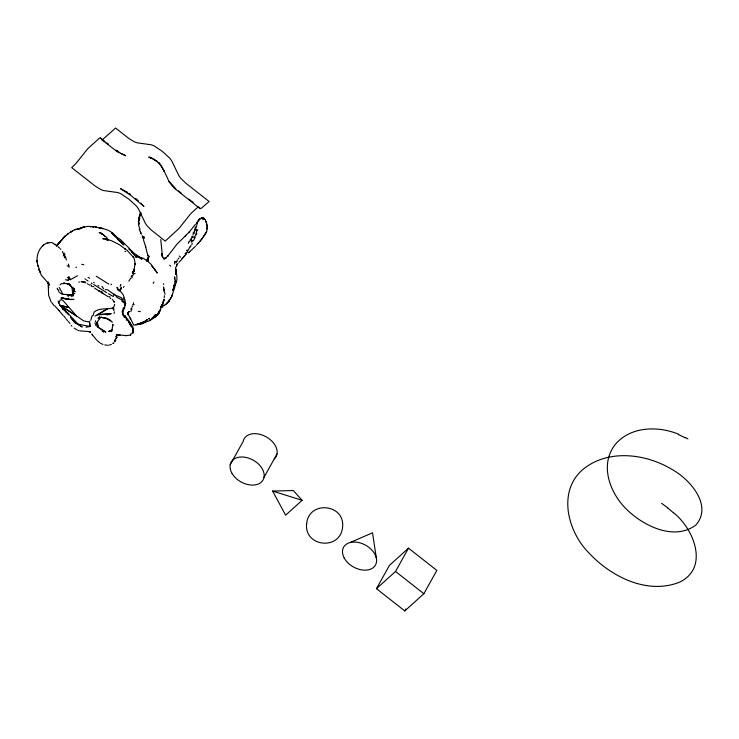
<?xml version="1.0" encoding="UTF-8"?>
<svg xmlns="http://www.w3.org/2000/svg" width="739" height="739" viewBox="0 0 739 739"><rect width="100%" height="100%" fill="white"/><g stroke="black" fill="none" stroke-linecap="round" stroke-linejoin="round"><path stroke-width="1.11" d="M122.434 311.867L123.127 315.174L124.438 317.243L126.655 318.176L127.33 320.486L129.14 321.41L129.713 322.518M115.746 339.062L116.559 337.39L116.577 334.591M135.154 264.054C135.265 266.548 134.849 257.264 132.955 256.498L133.436 257.366L127.09 250.373L119.33 244.646L111.848 240.868L106.333 239.131M132.872 326.989L133.002 330.121M123.866 300.884L124.522 303.858L125.621 303.489L124.789 302.159L125.621 303.489L124.106 308.505M144.114 238.614L144.142 236.905L143.846 237.321L142.461 236.249M164.243 297.845L164.418 295.711M174.459 288.275C173.776 290.242 175.864 284.626 174.875 283.564L175.254 279.989L174.681 276.82L174.386 279.009M60.727 249.449L60.746 248.904M133.916 269.301L133.694 271.462L135.145 263.647L135.006 264.682M138.692 222.476L138.729 221.672M174.016 286.677L174.053 284.792L173.859 287.665L172.75 290.362L175.374 283.804L174.663 285.208M193.378 240.794L195.198 237.284M127.33 320.486L128.577 320.31L128.632 322.555L130.276 323.627L129.972 324.523L133.269 328.837L132.401 332.513L133.251 332.744L133.075 331.109L133.251 332.744L132.133 333.261M126.655 318.176L126.526 319.95L126.055 317.188L124.752 315.433L123.921 315.701M139.338 224.102L138.369 221.58L139.098 217.46M200.426 218.966L199.364 218.901L203.013 217.756L205.377 219.973M189.47 241.865L190.671 238.946L191.364 240.544M188.454 243.353L188.621 241.801M68.939 276.931L69.364 278.621L68.847 277.744L67.655 277.568L68.939 276.931L68.136 280.201L70.103 278.427L70.14 279.859L77.456 275.73M206.698 231.39L204.537 234.485M206.754 231.289L207.225 225.423L206.153 221.386M191.493 238.965L191.974 236.221M124.041 302.214L122.295 301.651L122.064 298.399L121.372 297.669L114.637 294.861L107.469 289.716L105.28 289.67M122.295 301.651L122.572 299.674L122.886 301.494M173.887 287.351L174.035 286.344M194.089 233.552L195.382 226.938M128.023 313.271L127.893 314.648L128.863 311.581L127.976 312.874L129.103 311.415L127.533 312.966M193.008 234.817L193.498 232.129M124.438 317.243L124.752 315.433M123.127 315.174L123.33 314.038M195.927 228.286L198.061 220.518L199.558 218.855M200.934 239.963L205.442 233.986M175.041 281.744L175.245 280.746M164.012 299.498L162.1 306.851M132.992 332.448L133.048 329.686L132.641 330.25L133.353 330.453M174.219 288.884L171.808 296.293L168.889 301.392L164.899 305.004L160.825 306.5M138.95 217.497L140.299 213.663M163.347 301.346L163.55 300.367L163.143 302.602L164.187 299.544M192.279 243.242L191.891 244.618M64.238 253.034L63.6 255.426L64.699 255.195L64.958 254.105M163.356 301.623L163.892 299.748M72.32 295.443L74.002 289.42L72.653 287.647L74.436 291.36L75.378 291.489M114.028 313.456L114.49 311.84M122.674 313.428L123.856 309.308M111.866 330.693L111.561 331.728L110.868 330.924L108.735 331.589L112.106 329.936L112.734 324.31L113.455 325.142M130.849 311.59L131.893 308.939M68.08 296.81L68.459 295.508L71.36 295.508L74.925 293.106M98.13 318.648L98.453 317.558M123.413 307.673L122.111 312.098M90.768 320.347L92.052 315.978L93.197 315.313L94.167 312.024C99.359 307.627 106.508 309.65 112.587 308.034L113.917 310.306L113.52 308.061L114.628 304.339M95.294 321.761L95.58 320.763M160.169 310.195L157.25 315.322L154.691 316.892L156.927 315.525L158.183 313.798L155.402 316.634C159.347 314.084 151.144 320.338 149.398 320.329M159.356 311.304L159.966 310.112M176.861 263.943L176.686 265.393M73.798 290.325L73.429 288.284L74.343 288.515M125.713 335.626L130.637 335.1L131.182 333.409M78.971 282.483L79.193 281.781M99.118 318.481L99.312 317.89M118.028 289.614L119.348 291.074M189.849 246.789L187.013 252.72L185.212 253.486L186.145 253.976L186.681 252.886L185.212 253.486M73.743 293.873L73.096 296.071L71.868 287.018L68.866 284.072L67.046 283.813L69.725 284.413L70.371 285.55M112.799 343.58L112.993 343.025M190.56 246.9L190.856 245.283M203.816 218.144L203.031 219.668M113.243 296.588L114.222 294.002M117.27 335.044L115.931 336.31L116.559 337.39M176.658 265.68L177.942 263.564M192.583 237.653L193.128 236.286M132.142 326.934L132.614 325.779M118.924 290.695L120.226 290.307L121.427 287.674L120.586 288.238M173.018 289.753L173.369 288.884M162.174 306.565L162.432 305.928L161.758 307.295M132.9 273.19L134.045 270.566L132.798 272.746L133.953 270.89L133.269 272.294M198.569 221.22L199.438 219.659M100.384 317.521L99.58 316.994L100.384 317.521L101.511 316.966M116.42 338.102L116.882 337.058L116.18 336.679M128.632 322.555L129.14 321.41M124.651 308.172L124.909 307.618M147.588 260.645L148.151 257.819L147.994 260.063L147.024 261.403L148.012 260.082L148.197 258.53L147.246 261.089L148.059 259.62L147.966 257.227M116.254 338.416L116.882 337.058M153.185 283.379L153.989 281.901M206.375 222.033L206.144 222.513L205.534 221.118M206.985 228.591L207.354 227.861M121.427 287.674L120.226 290.307M124.522 303.858L125.344 305.466L124.836 304.958L125.621 303.489M114.665 340.633L115.358 339.312M141.223 213.469L139.523 216.924L139.717 218.836M230.198 464.757L243.177 441.442A18.272 12.48 29.1 0 1 266.216 436.86A18.272 12.48 29.1 0 1 274.252 458.854M264.008 477.329L276.977 454.014M376.456 588.687L389.435 565.381L408.501 548.162L436.841 570.416L423.872 593.722L404.806 610.941L376.456 588.687L395.522 571.469L408.501 548.162M404.806 610.941L405.887 609.001M177.397 260.045L176.436 261.708L174.598 261.532L176.806 261.846L174.598 261.532M174.635 263.962L174.737 262.474M197.821 229.598L196.214 232.055M205.793 233.33L206.218 232.6M176.575 266.095L175.651 267.416L175.956 270.483L175.734 269.245C176.584 274.705 178.635 281.624 174.127 286.03L175.097 284.838L174.127 286.03M170.654 298.464L171.43 297.133M132.918 272.442L134.064 270.197L132.318 273.227M58.557 303.008L60.256 300.136L61.355 299.563L62.981 300.422L76.607 316.089L59.85 305.17L58.159 301.087M132.798 272.746L133.122 272.211M157.703 313.539L158.026 312.994M64.478 257.828L64.884 257.144M158.174 314.13L157.25 315.322L158.82 313.059L157.98 314.324M161.924 306.99L162.386 306.223L161.471 307.442M202.08 238.891L202.92 237.57M158.405 312.505L158.737 311.969M160.455 308.93L161.305 307.6M128.845 281.143L130.627 278.307L132.244 277.624M159.615 311.156L159.966 310.639L159.079 311.784M147.883 261.301L148.243 260.775M160.686 307.489L162.765 303.341L160.788 306.879M123.358 287.416L124.078 286.344M195.715 234.06L196.648 232.702M196.851 233.69L193.904 237.653M195.484 224.24L188.944 232.406L189.655 231.64L176.889 244.276L167.725 256.174L168.344 255.371L165.287 258.447L166.081 257.837L163.79 259.056L165.518 258.456L163.421 258.031L162.035 255.463L161.702 253.634L162.469 257.052L160.779 239.51M201.682 239.39L199.438 241.57M131.985 276.645L134.036 273.578L135.126 273.365M197.747 243.824L196.177 245.366M131.172 276.552L132.105 275.287M100.135 318.103L97.031 322.213L96.033 325.742L94.98 322.832M186.45 250.78L187.161 249.856M64.062 256.609L64.487 256.045M184.824 255.426L181.526 259.241M181.545 259.629L178.875 262.327M159.144 311.488L160.742 309.659M186.145 253.976L181.914 259.103M56.986 245.505L64.136 237.191M131.791 307.248L132.687 306.149M159.781 310.851L160.354 310.149M56.423 246.226L57.818 244.554L56.82 245.736M58.769 243.307L59.776 242.115M59.369 242.614L62.445 239.094L59.951 241.893M184.768 236.582L185.858 235.325M139.634 214.975L140.872 212.232M200.315 241.108L197.95 243.177M63.905 237.376L64.598 236.748L62.833 238.494L63.258 238.023M156.4 315.932L157.01 315.257L155.984 316.384M138.369 221.58L139.468 220.398L138.535 220.518L138.729 218.781M63.711 237.579L68.154 233.653L67.369 234.198M159.587 311.045L160.215 310.389M139.523 215.243L140.345 214.393M188.63 252.978L189.72 251.851M138.793 220.065L139.338 219.511M203.41 236.378L204.564 235.27M178.016 259.01L178.986 258.077M302.122 500.303L285.614 515.212L272.608 491.065L293.272 490.539L302.122 500.303L272.608 491.065M195.382 246.355L188.944 252.415M152.724 317.668L155.55 314.703L150.035 320.606L142.064 323.276L145.648 321.779M60.007 284.792L61.3 283.73L66.15 283.48L68.866 284.072L71.12 286.279M151.661 318.481L152.188 318.075M198.375 243.14L198.874 242.752M67.914 233.82L74.306 229.912L83.923 226.993L88.181 226.365L93.798 226.855L92.116 226.697M71.452 231.538L70.667 232.092L72.21 230.993M130.618 309.096L131.718 308.311M145.223 322.232L141.749 323.978L136.937 324.458L141.121 323.479L134.055 325.142M97.243 315.091L107.571 308.773L95.017 316.116M149.574 320.052L150.146 319.691M113.446 343.247L114.111 342.868M108.735 331.589L112.106 329.936M70.316 295.776L72.542 294.741L62.104 294.279L59.683 292.672M350.11 542.528L372.53 532.791L376.317 557.89M86.02 327.174L90.038 326.509L89.474 321.4L88.394 321.844L83.83 320.957L77.419 316.625M111.404 344.374L109.492 345.048M80.874 228.406L81.539 228.148L76.865 229.358L80.874 228.406L79.877 228.748M75.821 267.49L76.533 267.222M47.333 242.882L51.887 242.503L56.866 245.653M203.28 235.713L204.029 235.473M119.644 289.494L120.827 289.143M48.358 242.604C38.871 245.246 34.844 257.606 38.169 266.28L38.003 265.587L41.208 275.074L48.691 283.684L48.007 282.631L49.171 285.393L48.395 282.363L48.543 283.055M63.48 282.991L64.533 282.714M106.896 314.934L108.956 314.408M135.994 324.892L138.054 324.375M134.193 304.56L132.798 304.902L133.602 303.729L133.362 302.722M138.285 311.341L140.327 311.655M107.497 345.344L108.457 345.15M124.891 251.62L125.695 251.463M85.567 282.797L81.114 281.642L83.913 281.633M102.204 314.565L98.342 314.629L111.053 313.761L98.342 314.629M71.951 299.544L71.009 299.415L73.9 299.415L70.113 299.498L60.94 298.057L63.702 298.464M61.817 298.187L64.598 298.38L62.778 298.113M65.365 279.804L68.136 280.201M67.073 265.883L68.847 265.818L69.06 267.306M103.793 238.706L102.823 238.725L105.474 238.836M96.227 226.984L95.257 227.002L102.767 228.665L98.73 227.529C104.458 228.924 110.878 230.171 114.563 235.325L111.783 232.905L117.252 237.866L115.09 235.344M129.972 324.523L131.607 324.227L130.775 325.058L131.311 326.499M65.826 294.602L72.542 294.741M104.744 344.956L106.573 345.058M112.587 308.034L113.52 308.061M103.589 238.715L104.91 238.863M61.854 298.187L62.787 298.223M67.489 295.471L68.459 295.508M127.228 319.276L127.967 319.313M121.085 335.09L116.448 334.869M118.009 335.026L120.106 335.21M96.052 226.984L92.874 226.771M87.599 331.46L80.108 330.86M67.332 298.879L64.644 298.602L70.066 299.378M69.161 299.36L70.113 299.498M121.917 335.192L126.748 335.645M78.279 330.481L79.175 330.647M81.641 264.313L83.83 264.774M66.436 298.852L67.351 299.092M59.85 305.17L68.588 307.461L60.709 305.503L63.314 309.724L60.709 305.503L76.607 316.089M102.342 317.391L103.22 317.622M102.943 344.448L100.439 343.164M99.756 227.871L100.79 228.194M64.016 254.983L65.762 257.394L66.371 260.1M88.514 331.552L90.278 332.227M77.401 330.084L74.159 328.125M77.346 323.996L90.038 326.509L89.474 321.4M84.8 281.864L85.65 282.196M121.87 299.812L116.836 297.42L115.58 295.203M105.926 318.232L106.785 318.564M678.67 434.283C657.571 425.368 628.492 426.403 613.887 446.264C599.098 467.704 611.578 496.386 629.314 511.887C646.255 527.156 675.067 540.468 695.824 525.106C712.839 505.762 690.457 479.962 673.044 470.041C646.44 453.607 608.021 448.462 582.572 469.736C557.372 491.749 567.718 531.443 588.632 552.615C610.599 576.448 646.68 594.849 679.002 582.415C709.837 568.346 693.81 528.477 673.469 512.709M107.173 239.464L108.005 239.824M116.605 237.247L120.143 239.288L129.805 248.923L132.392 252.359L130.6 250.466M108.716 284.062L96.255 276.229M76.505 323.571L74.861 322.638L70.639 317.391L74.861 322.638L82.223 326.989L78.205 324.329L60.709 305.503L66.334 312.44M108.337 293.688L112.439 296.053M90.592 284.792L91.433 285.226M110.074 320.172L105.003 317.77L102.194 317.567L107.58 318.878L110.878 320.708M107.617 318.999L112.448 322.195M84.883 278.834L85.687 279.25M88.061 277.347L89.678 278.27M685.478 437.534L687.926 438.938M104.956 141.389L100.061 137.925A10.475 1.737 -51.9 0 0 99.211 138.359L88.246 148.262A10.475 1.737 -51.9 0 0 86.666 150.026L76.542 162.774A10.475 1.737 -51.9 0 1 74.953 164.529L71.701 167.661L95.1 185.997L100.643 189.443A17.985 12.785 47.9 0 0 103.746 190.588L117.593 192.528A17.985 12.785 47.9 0 1 120.697 193.673L128.854 199.133L136.281 205.913A17.985 12.785 47.9 0 1 138.387 208.851L145.315 223.224A17.985 12.785 47.9 0 0 147.412 226.162L151.624 230.337L165.24 241.099L178.238 229.164A10.475 1.737 -51.9 0 0 179.826 227.4L189.941 214.661A10.475 1.737 -51.9 0 1 191.53 212.897L197.618 207.4A10.475 1.737 -51.9 0 1 198.468 206.957M100.633 137.99L102.121 139.671A10.475 1.737 -51.9 0 0 102.97 139.228L115.543 128.059L129.214 138.72L134.101 141.676A17.985 12.785 47.9 0 0 137.195 142.821L151.052 144.761A17.985 12.785 47.9 0 1 154.146 145.906L162.303 151.366L169.739 158.146A17.985 12.785 47.9 0 1 171.836 161.084L178.764 175.457A17.985 12.785 47.9 0 0 180.87 178.395L185.711 183.106L209.082 201.488L201.377 208.259A10.475 1.737 -51.9 0 1 200.528 208.703L199.225 207.234M57.938 246.669L59.831 248.286M107.137 240.147L107.931 240.628M105.723 239.27L106.508 239.759M127.579 192.371L120.337 188.519L131.237 195.761L143.957 206.449L140.844 203.16M96.818 326.352L97.631 326.869M98.075 285.448L98.841 285.938M129.297 249.348L132.004 251.408L131.145 250.595M120.448 153.241L125.722 155.717L117.215 151.698L101.548 139.606M109.224 296.561L110.028 297.087M93.04 286.289L93.844 286.824M108.319 296.829L94.574 288.164M91.331 286.132L92.135 286.667M87.257 283.665L88.061 284.201M88.892 284.635L89.696 285.171M68.958 283.979L69.762 284.515M101.197 291.323L102 291.859M109.935 298.002L110.739 298.538M55.074 244.276L55.841 244.794M202.366 218.92L202.126 217.663L200.953 218.532L201.414 217.885M116.476 237.505L118.471 239.344L115.801 236.11M88.061 281.014L86.463 279.915M661.581 503.314L667.686 507.813M138.073 256.387L137.168 255.731L142.054 259.195L137.713 256.331L139.348 257.662L137.075 256.525L143.2 258.207L146.969 260.571L150.885 264.137L155.726 270.807L151.495 265.643M128.817 249.071L129.731 249.717M119.099 152.317L116.429 150.387L118.859 152.188M128.909 193.285L130.692 194.569M157.268 161.324L153.121 158.719L148.715 157.111L152.289 158.488L149.86 157.231C159.8 163.143 159.384 163.014 164.335 171.466L160.963 165.287M116.235 150.202L117.991 151.523M115.349 236.425L116.106 237.007M99.626 342.637L97.206 340.55M116.226 237.21L117.095 237.893M93.548 282.353L94.25 282.908M178.441 190.911L181.037 192.953M188.833 199.068L193.165 202.468M199.77 208.426L173.896 187.835L169.453 182.394L163.79 170.266M106.693 142.747L108.421 144.105M395.522 571.469L423.872 593.722M202.126 217.663L202.671 218.097M59.185 310.666L54.778 305.946M142.156 235.944L143.846 237.321M106.702 292.727L93.761 284.487M91.322 282.991L92.098 283.628M136.429 255.131L138.221 256.498L131.865 251.278M135.699 198.449L138.415 200.805M175.854 188.842L168.908 181.194M96.541 339.903L92.412 334.924M69.919 323.386L68.478 321.622M110.915 284.062L111.571 284.672M179.226 255.99L180.473 257.154M115.506 236.526L114.794 235.833L115.626 236.683M112.217 299.397L112.975 300.126M169.674 265.199L170.635 266.142M62.445 251.509L63.434 253.856M120.365 291.277L123.182 294.685L125.002 300.136M205.654 220.333L203.641 218.125M65.549 318.287L64.284 316.338M103.672 288.737L101.908 286.242M106.102 236.785L107.349 238.475M71.868 287.018L74.002 289.42L74.436 291.36M66.288 319.082L67.692 320.865M118.471 239.344L117.649 238.411L118.342 239.196M71.24 325.4L71.877 326.13M53.947 305.549L51.887 302.722M113.751 301.17L114.296 302.297L113.695 300.967M64.219 309.853L68.515 314.823M135.514 256.424L136.29 257.449L131.958 251.999L134.886 255.583M63.378 315.895L58.455 309.881M155.005 269.735L155.726 270.807M51.13 302.029L48.645 295.369L48.09 281.965L48.174 282.667M130.166 318.056L130.757 319.054L127.829 313.853M63.009 294.408L59.231 287.499M116.734 287.554L117.205 288.33M130.304 318.287L133.583 324.772M141.371 234.245L139.2 229.321M142.331 237.201L143.56 239.307M122.508 242.725L121.917 241.708L122.628 242.937M163.328 283.73L163.781 284.515M148.788 255.87L149.204 256.599M91.673 333.899L92.292 335.007M71.36 295.508L71.969 296.644M148.908 257.264L147.44 254.29L147.874 255.823M139.828 228.49L140.142 229.201M207.105 226.125L206.384 223.908M130.452 334.582L130.637 335.1M206.818 227.898L207.206 229.016M139.385 227.778L138.415 224.231M164.113 291.231L165.083 294.298M143.569 240.24L145.759 246.955M123.718 297.965L124.235 299.572L124.023 298.704M57.143 288.238L57.624 289.873M68.376 264.137L68.847 265.818M117.824 289.023L117.483 287.72L117.704 288.783M163.975 290.409L163.531 286.972L163.836 289.984M48.774 283.887L48.395 282.363M145.518 246.142L147.283 253.569M139.523 215.954L139.662 216.675M164.003 290.843L163.725 289.392L163.882 290.27M130.276 323.627L130.433 324.513L130.415 322.675M124.956 300.745L125.168 302.094M48.441 286.51L48.682 288.025L48.552 287.203M58.584 289.808L58.908 292.044M138.793 222.929L138.932 223.917M118.083 289.42L118.148 290.261M140.77 232.074L140.798 233.201M678.43 434.624A50.021 31.38 13.5 0 1 685.164 437.821M667.576 507.878A86.639 55.24 20.9 0 1 673.349 512.764M306.657 523.461C303.72 546.888 340.152 550.934 342.563 527.452C345.501 504.016 309.068 499.98 306.657 523.461M175.817 271.86L175.577 274.437L175.734 270.659L175.817 271.86M120.577 285.236L120.263 286.178L120.928 284.737L120.577 285.236M171.79 295.923L171.54 296.533L172.141 295.055L171.79 295.923M159.181 312.551L158.737 313.336L159.485 312.015L159.181 312.551M196.759 222.947L196.417 223.529L197.452 222.254L196.759 222.947M169.36 300.625L168.51 301.891L169.36 300.625M169.841 299.304L168.935 300.524L169.841 299.304M191.429 241.884L192.288 240.766L191.429 241.884M59.157 242.891L58.205 244.129L59.157 242.891M58.538 243.574L57.965 244.295L59.545 242.392L58.538 243.574M169.037 301.17L168.058 302.334L169.037 301.17M168.178 302.094L166.497 303.858L168.178 302.094M115.681 340.559L114.406 341.473L115.681 340.559M42.816 245.588L42.382 246.041L43.499 244.969L42.816 245.588M65.466 235.824L64.81 236.471L65.928 235.381L65.466 235.824M147.015 319.858L146.313 320.477L147.523 319.479L147.015 319.858M145.38 321.049L139.265 323.664L144.89 321.456L144.142 321.982L146.562 320.31L145.38 321.049M155.504 315.063L154.7 315.608L156.095 314.74L155.504 315.063M148.567 318.703L149.195 318.352L148.567 318.703M164.28 305.336L163.411 305.78L164.28 305.336M82.934 227.307L82.251 227.547L82.934 227.307M83.267 227.298L81.225 227.982L84.532 226.938L83.267 227.298M76.108 229.404L75.027 229.663L76.108 229.404M137.953 324.347L136.937 324.458L137.953 324.347M138.83 324.403L137.87 324.476L138.83 324.403M195.632 229.552L194.81 229.478L196.463 230.097L195.632 229.552M90.454 332.014L89.428 331.405L90.454 332.014M90.038 226.54L90.758 226.679L90.038 226.54M68.284 299.23L67.406 298.999L68.256 299.221M107.46 239.695L106.471 239.26L107.46 239.695M139.773 257.578L138.784 257.117L139.773 257.578M100.181 232.868L99.174 232.462L102.601 234.152L100.181 232.868M101.308 233.432L100.328 232.97L102.111 233.903L101.308 233.432M103.82 331.922L102.176 330.989L103.82 331.922M102.693 293.097L101.862 292.662L102.693 293.097M99.442 291.064L98.61 290.63L99.442 291.064M119.672 240.748L118 239.593L123.912 244.978L119.672 240.748M105.723 332.014L99.22 327.996L105.723 332.014M125.251 249.034L124.475 248.535L125.251 249.034M102.897 234.383L105.086 236.304L102.897 234.383M112.485 233.718L111.58 233.062L114.083 235.131L112.485 233.718M146.34 260.183L147.098 260.784L146.34 260.183M158.7 162.645L159.873 163.901L158.7 162.645M156.262 271.481L157.139 272.931L156.262 271.481M97.566 323.617L97.031 322.213L98.342 327.756L97.566 323.617M39.592 271.315L38.89 269.208L39.878 272.128L39.592 271.315M37.209 261.976L36.996 260.47L37.209 261.976M344.217 558A18.272 12.48 29.1 0 0 373.722 567.229A18.272 12.48 29.1 0 0 360.724 543.091A18.272 12.48 29.1 0 0 344.217 558M231.76 472.932A18.272 12.48 29.1 0 0 261.273 482.17A18.272 12.48 29.1 0 0 248.267 458.023A18.272 12.48 29.1 0 0 231.76 472.932"/></g></svg>
